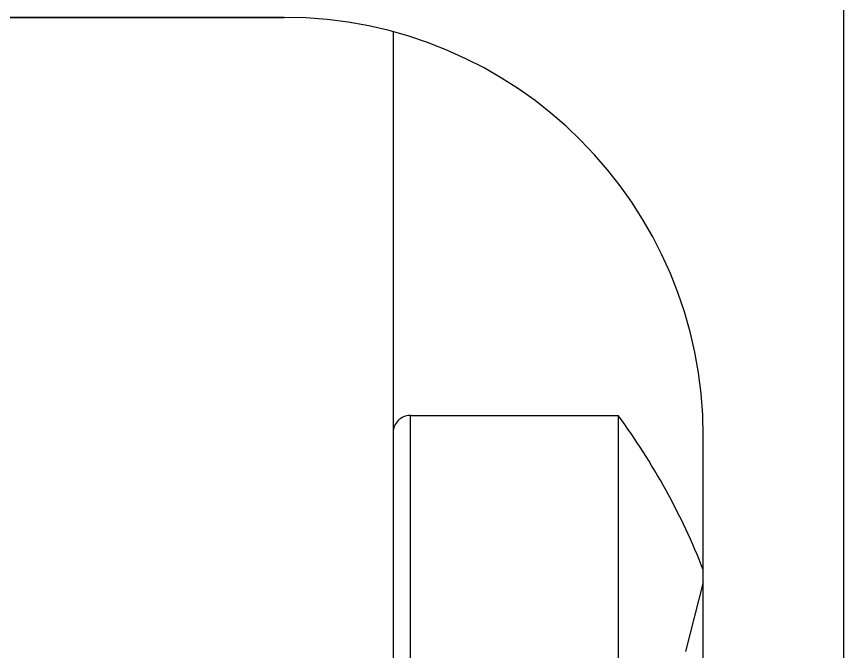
# Model space of a CAD drawing. Header units: millimetres. Extents: x 256 to 2599, y 626 to 1192.
# Drawn here: x 1907.469 to 1909.031, y 842.761 to 843.96 of the extents above; entities that cross this region are included whole.
import ezdxf

# ---------------------------------------------------------------- set-up
doc = ezdxf.new("R2010")
doc.units = ezdxf.units.MM
for name, color, linetype in [('Aria compressa', 140, 'Continuous'), ('MAIN-1', 7, 'Continuous'), ('MAIN-2', 7, 'Continuous')]:
    doc.layers.add(name, color=color, linetype=linetype)
doc.styles.add('PNP_LTYPE', font='txt.shx')
doc.linetypes.add('ISO-GENERAL', pattern='A,5,["/",PNP_LTYPE,S=1.5,R=0,X=0,Y=-0.75],-0.0001', length=5.0001)

msp = doc.modelspace()

# ---------------------------------------------------------------- linework, layer by layer
at = {"layer": 'Aria compressa', "linetype": 'ISO-GENERAL'}
msp.add_line((1909.0312, 890.2308), (1909.0312, 839.9057), dxfattribs=at)
at = {"layer": 'MAIN-1'}
for p, q in [((1907.9746, 843.9582), (1907.4204, 843.9582)), ((1907.4204, 843.9582), (1907.9746, 843.9582)), ((1908.7662, 834.3), (1908.7662, 843.1666))]:
    msp.add_line(p, q, dxfattribs=at)
msp.add_arc((1907.9746, 843.1666), 0.7917, 360, 90, dxfattribs=at)
at = {"layer": 'MAIN-2'}
for p, q in [((1907.9746, 843.9582), (1907.9746, 843.9582)), ((1907.9746, 843.9582), (1907.9746, 843.9582)), ((1908.1804, 843.931), (1908.1804, 843.931)), ((1908.1804, 843.931), (1908.1804, 843.931)), ((1908.1804, 843.931), (1908.1804, 842.4541)), ((1908.2121, 843.2061), (1908.2121, 842.4541)), ((1908.2121, 843.2061), (1908.2121, 842.4541)), ((1908.2121, 843.2061), (1908.2121, 842.4541)), ((1908.2121, 843.2061), (1908.2121, 842.4541)), ((1908.2121, 843.2061), (1908.6054, 843.2061)), ((1908.2121, 843.2061), (1908.6054, 843.2061)), ((1908.6054, 843.2061), (1908.6054, 842.4541)), ((1908.6054, 843.2061), (1908.6054, 842.4541)), ((1908.6054, 843.2061), (1908.6054, 842.4541)), ((1908.6054, 843.2061), (1908.6054, 842.4541)), ((1908.7662, 843.1666), (1908.7662, 843.1666)), ((1908.7662, 843.1666), (1908.7662, 843.1666)), ((1908.7662, 843.1666), (1908.7662, 843.1666)), ((1908.7662, 842.8917), (1908.7325, 842.7605)), ((1908.7662, 842.8917), (1908.7325, 842.7605))]:
    msp.add_line(p, q, dxfattribs=at)
for centre, radius, start, end in [((1908.2121, 843.1745), 0.0317, 90, 180.0003), ((1908.2121, 843.1745), 0.0317, 90, 180.0003), ((1907.5862, 842.4541), 1.2667, 21.3154, 36.4236)]:
    msp.add_arc(centre, radius, start, end, dxfattribs=at)

doc.saveas('drawing.dxf')
